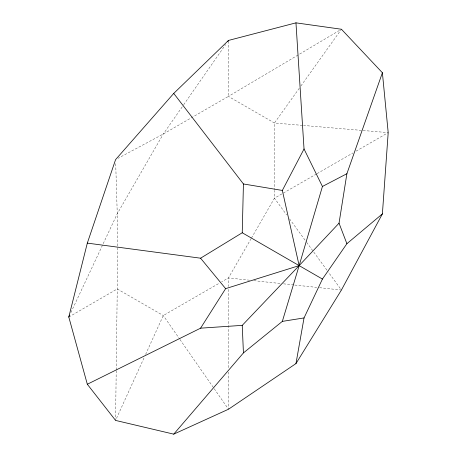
<?xml version="1.0" encoding="UTF-8"?>
<svg xmlns="http://www.w3.org/2000/svg" width="457" height="457" viewBox="0 0 457 457"><rect width="100%" height="100%" fill="white"/><g stroke="black" fill="none" stroke-linecap="round" stroke-linejoin="round"><path stroke-width="0.34" stroke-dasharray="2.29 1.71" d="M228.5 41.136L228.409 96.421L163.292 134.015L118.089 158.288M116.209 370.678L115.575 420.417L144.441 356.974M116.221 369.97L117.249 288.961L117.249 213.767L115.667 162.481M145.623 354.386L163.292 315.541L219.194 283.271M70.921 312.514L117.249 213.767L163.292 134.015L183.263 105.356M251.116 238.628L228.409 277.947L221.651 281.849M251.436 238.074L274.457 198.195L274.457 190.392M183.668 104.767L225.649 44.523M299.261 88.281L274.457 123.007L274.457 189.684M300.912 85.962L341.425 29.242L298.661 54.663M298.05 55.023L228.409 96.421L274.457 123.007L302.894 125.412M68.801 317.032L117.249 288.961L163.292 315.541L179.595 338.968M316.49 173.968L274.457 198.195L286.596 214.841M317.107 173.609L352.964 152.941M356.054 151.158L388.199 132.633L303.602 125.469M249.602 280.215L228.409 277.947L228.414 286.51M253.841 280.667L280.678 283.534M283.506 283.837L294.097 284.968M294.805 285.048L316.701 287.384M319.529 287.687L341.425 290.029L328.446 272.235M289.521 218.857L306.264 241.816M306.681 242.393L313.382 251.573M313.799 252.15L328.029 271.664M180.001 339.551L213.83 388.153M214.236 388.741L228.5 409.232L228.477 372.135M228.42 289.367L228.471 369.279"/><path stroke-width="0.69" d="M87.316 243.113L200.577 258.194L242.239 232.762L243.432 183.965L173.74 93.417L228.5 40.427L295.965 22.85L341.425 29.242L382.395 72.749L388.199 132.633L382.395 213.887L341.425 290.029L295.965 363.583L228.5 409.232L173.74 434.15L115.575 420.417L87.316 384.251L68.801 317.032L87.316 243.113L115.575 159.636L173.74 93.417M295.965 363.583L304.036 317.929L322.431 279.061L346.892 243.701L339.037 223.176L346.892 173.717L382.395 72.749M295.965 22.85L304.036 148.976L322.431 186.467L299.146 265.62L282.335 321.385L243.432 352.918L173.74 434.15M68.801 317.032L69.71 315.096M87.316 384.251L200.577 328.177L242.239 325.361L299.146 265.62L282.335 190.438L304.036 148.976M200.577 328.177L225.632 288.647L299.146 265.62L339.037 223.176M227.683 41.598L228.5 40.427M346.892 243.701L382.395 213.887M322.431 186.467L346.892 173.717M282.335 321.385L304.036 317.929M243.432 183.965L282.335 190.438M242.239 232.762L322.431 279.061M200.577 258.194L225.632 288.647M242.239 325.361L243.432 352.918"/></g></svg>
